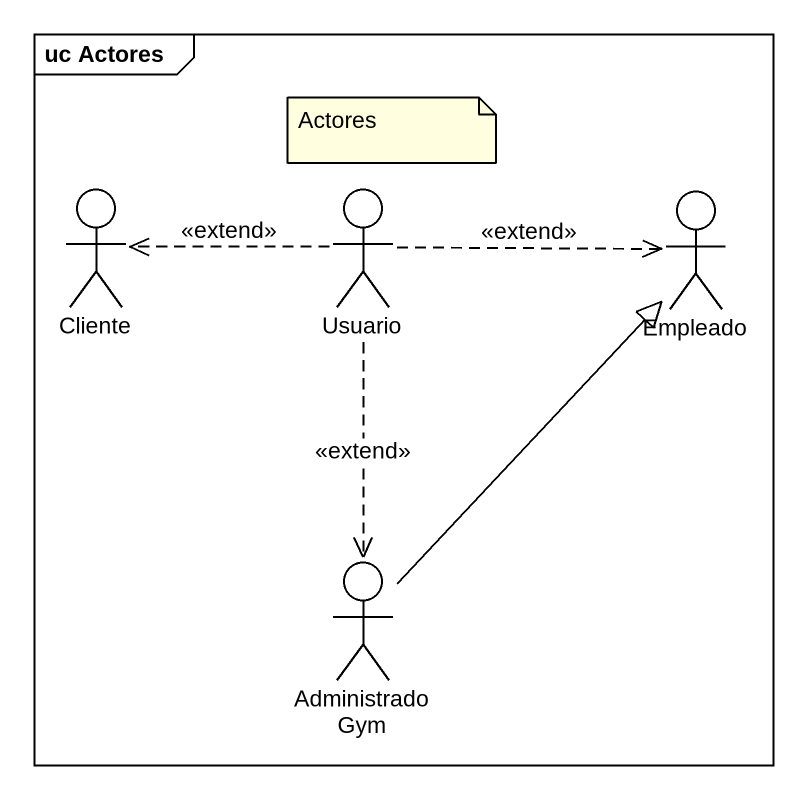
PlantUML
@startuml
mainframe uc Actores
actor Cliente
actor Usuario
actor Empleado
actor "Administrado Gym" as Administrado_Gym
Usuario .left.> Cliente : <<extend>>
Usuario .right.> Empleado : <<extend>>
Usuario ..> Administrado_Gym : <<extend>>
Administrado_Gym -up-|> Empleado
note as N1
  Actores
end note
@enduml
